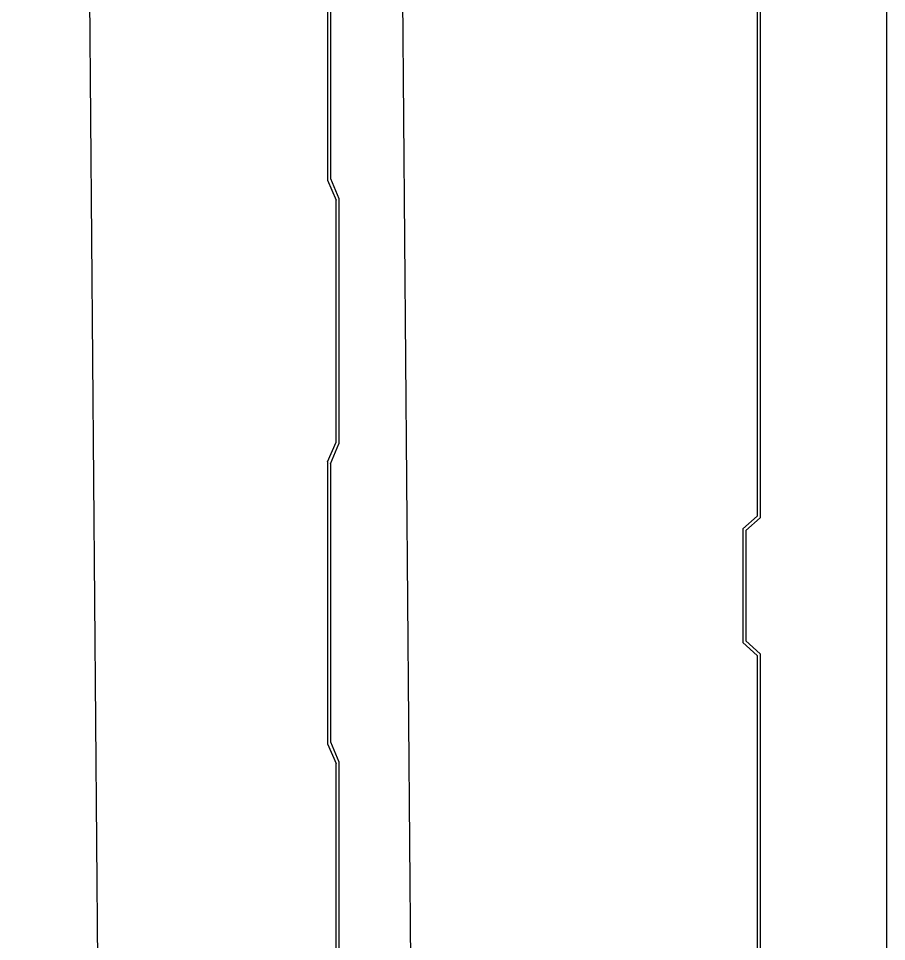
# Model space of a CAD drawing. Header units: millimetres. Extents: x 13515 to 183937, y -33900 to -660.
# Drawn here: x 82075.4 to 82227.9, y -17383.8 to -17221.6 of the extents above; entities that cross this region are included whole.
import ezdxf

# ---------------------------------------------------------------- set-up
doc = ezdxf.new("R2010")
doc.units = ezdxf.units.MM
doc.header["$LTSCALE"] = 100
doc.header["$MEASUREMENT"] = 0
doc.layers.get('0').update_dxf_attribs({"linetype": 'CONTINUOUS'})
for name, color, linetype in [('[0]', 255, 'CONTINUOUS'), ('A-외장판넬', 8, 'CONTINUOUS'), ('PANEL', 9, 'CONTINUOUS')]:
    doc.layers.add(name, color=color, linetype=linetype)

# ---------------------------------------------------------------- blocks, each defined once
blk = doc.blocks.new('OHD-575-S')
at = {"layer": 'PANEL'}
for p, q in [((-46, -60.5), (-46, -110)), ((-45.49999999999999, -60.80901698768139), (-45.49999999999999, -109.690983004868)), ((29.5, -68.5), (29.5, -169)), ((30, -68.19098300486803), (30, -169.3090169876814)), ((-45.99999999999909, -110), (-44.49999999999909, -113.5)), ((-45.49999999999909, -109.690983004868), (-43.99999999999908, -113.190983004868)), ((-44.5, -156), (-44.5, -113.5)), ((-44, -113.190983004868), (-44, -156.3090169876813)), ((-46, -159.5), (-44.5, -156)), ((-45.49999999999999, -159.8090169876814), (-44, -156.3090169876813)), ((-46, -159.5), (-46, -209)), ((-45.49999999999999, -159.8090169876814), (-45.49999999999999, -208.690983004868)), ((29.5, -169), (27, -171.25)), ((30, -169.3090169876814), (27.5, -171.5590169876814)), ((27, -171.25), (27, -191.25)), ((27.5, -171.5590169876814), (27.5, -190.940983004868)), ((29.5, -193.5), (27, -191.25)), ((30, -193.190983004868), (27.5, -190.940983004868)), ((29.5, -193.5), (29.5, -294)), ((30, -193.190983004868), (30, -294.3090169876814)), ((-46, -209), (-44.5, -212.5)), ((-45.49999999999999, -208.690983004868), (-44, -212.190983004868)), ((-44, -212.190983004868), (-44, -255.3090169876814)), ((-44.5, -255), (-44.5, -212.5))]:
    blk.add_line(p, q, dxfattribs=at)

msp = doc.modelspace()

# ---------------------------------------------------------------- linework, layer by layer
at = {"layer": '[0]', "color": 4}
for p, q in [((82091.94283121265, -17696.73553669843), (82075.41043861338, -15710.00000001478)), ((82146.94252687134, -17696.7002154956), (82130.38669171627, -15710.00000001478))]:
    msp.add_line(p, q, dxfattribs=at)
at = {"layer": 'A-외장판넬', "ltscale": 50}
msp.add_line((82227.94252694037, -15710.00000001478), (82227.94252687134, -17696.7002154956), dxfattribs=at)

# ---------------------------------------------------------------- block references
at = {"color": 0}
msp.add_blockref('OHD-575-S', (82175.71056863852, -17140.06733061088), dxfattribs=at)

doc.saveas('drawing.dxf')
